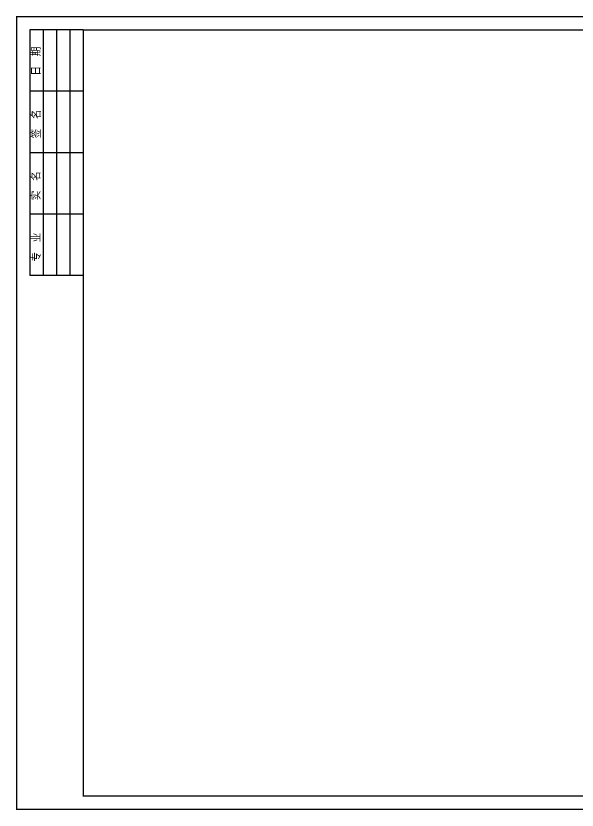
# Model space of a CAD drawing. Extents: x 31132 to 885236, y 345273 to 1212165.
# Drawn here: x 416505 to 437530, y 1182415 to 1212165 of the extents above; entities that cross this region are included whole.
import ezdxf
from ezdxf.enums import TextEntityAlignment as Align

# ---------------------------------------------------------------- set-up
doc = ezdxf.new("R2010")
doc.units = 0
doc.header["$LTSCALE"] = 1000
for name, color, linetype in [('TEXT', 7, 'CONTINUOUS'), ('TK', 4, 'CONTINUOUS'), ('TQ', 7, 'CONTINUOUS')]:
    doc.layers.add(name, color=color, linetype=linetype)
doc.styles.add('TSSD_Norm', font='tssdeng.shx', dxfattribs={"bigfont": 'hztxt.shx'})

# ---------------------------------------------------------------- blocks, each defined once
blk = doc.blocks.new('_TSHQ_H')
at = {"layer": 'TQ'}
for p, q in [((-92, 0), (-92, 20)), ((0, 20), (-92, 20)), ((-69, 0), (-69, 20)), ((-46, 0), (-46, 20)), ((-23, 0), (-23, 20)), ((0, 0), (0, 20)), ((0, 15), (-92, 15)), ((0, 10), (-92, 10)), ((0, 5), (-92, 5))]:
    blk.add_line(p, q, dxfattribs=at)
at = {"layer": 'TEXT', "style": 'TSSD_Norm'}
for s, p in [('专  业', (-81.37, 15.89)), ('实  名', (-58.38, 16)), ('签  名', (-35.23, 15.89)), ('日  期', (-11.69, 16))]:
    blk.add_text(s, height=3, dxfattribs=at).set_placement(p, align=Align.CENTER)

msp = doc.modelspace()

# ---------------------------------------------------------------- linework, layer by layer
at = {"layer": 'TK', "const_width": 50}
for points in [[(416530.08, 1182440.46), (416530.08, 1212140.46), (458530.08, 1212140.46), (458530.08, 1182440.46)], [(419030.08, 1182940.46), (419030.08, 1211640.46), (458030.08, 1211640.46), (458030.08, 1182940.46)]]:
    msp.add_lwpolyline(points, close=True, dxfattribs=at)

# ---------------------------------------------------------------- block references
at = {"layer": 'TK', "xscale": 100, "yscale": 100, "zscale": 100, "rotation": 90}
msp.add_blockref('_TSHQ_H', (419030.08, 1211640.46), dxfattribs=at)

doc.saveas('drawing.dxf')
